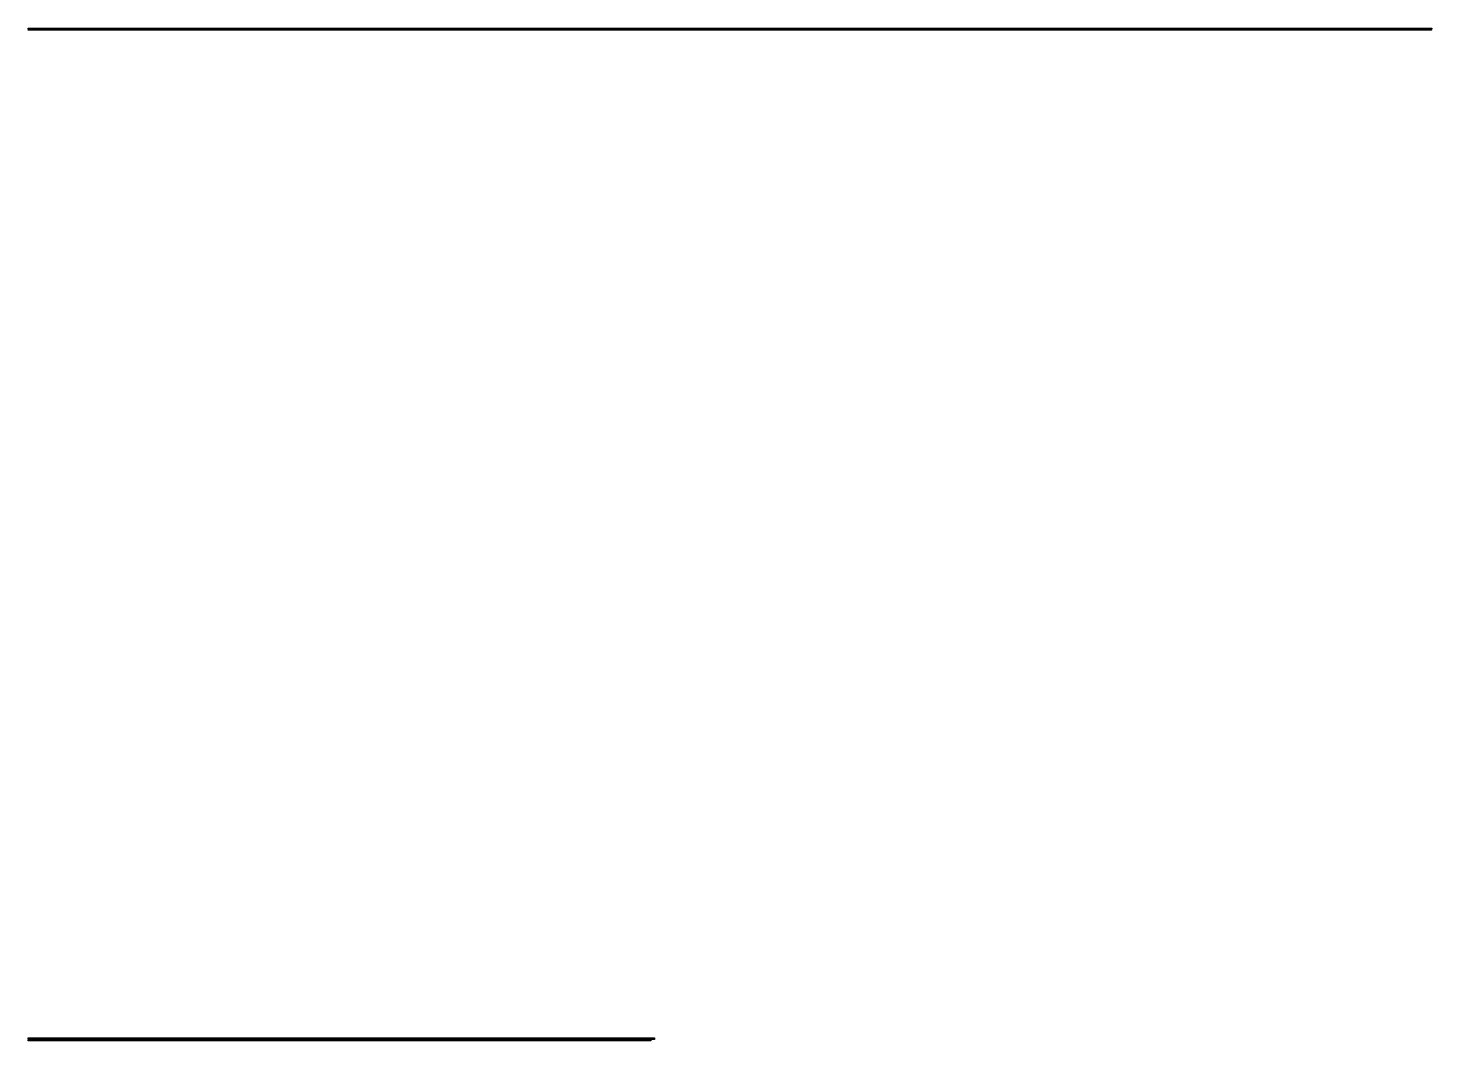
# Model space of a CAD drawing. Header units: millimetres. Extents: x -29.2 to 19.6, y -18.8 to 16.3.
import ezdxf

# ---------------------------------------------------------------- set-up
doc = ezdxf.new("R2010")
doc.units = ezdxf.units.MM

msp = doc.modelspace()

# ---------------------------------------------------------------- linework, layer by layer
for points in [[(-29.1645, 16.31851), (-29.1645, 16.33851), (19.625026, 16.33851), (19.625026, 16.31851)], [(-29.1645, 16.26851), (-29.1645, 16.28851), (19.61377, 16.28851), (19.61377, 16.26851)], [(-29.1645, -18.752894), (-29.1645, -18.732894), (-7.387956, -18.732894), (-7.387956, -18.752894)], [(-29.1645, -18.786278), (-29.1645, -18.766278), (-7.389575, -18.766278), (-7.389575, -18.786278)], [(-29.1645, -18.835884), (-29.1645, -18.815884), (-7.526356, -18.815884), (-7.526356, -18.835884)]]:
    msp.add_lwpolyline(points, close=True)

doc.saveas('drawing.dxf')
